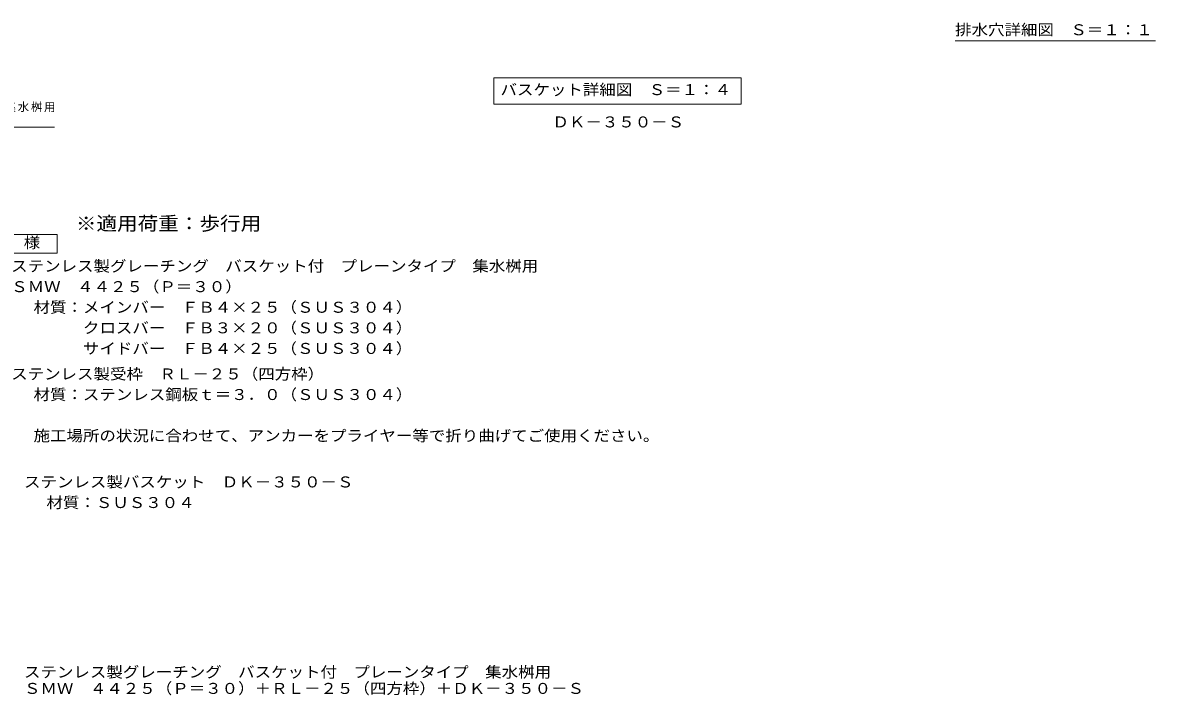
# Model space of a CAD drawing. Units: millimetres at full size, sheet at 1:4, with parts at other scales. Extents: x -757 to 1063, y -779 to 732.
# Drawn here: x -147 to 1063, y -779 to -60 of the extents above; entities that cross this region are included whole.
import ezdxf
from ezdxf.enums import TextEntityAlignment as Align

# ---------------------------------------------------------------- set-up
doc = ezdxf.new("R2010")
doc.units = ezdxf.units.MM
doc.header["$LTSCALE"] = 4
for name, color, linetype, lineweight in [('A-1_躯体', 3, 'Continuous', 9), ('A-5_文字', 7, 'Continuous', 9), ('D-4_その他', 7, 'Continuous', 9), ('D-5_文字', 7, 'Continuous', 9), ('F-7_F-7ﾚｲﾔ', 2, 'Continuous', 9)]:
    doc.layers.add(name, color=color, linetype=linetype, lineweight=lineweight)
doc.layers.add('F-5_F-5ﾚｲﾔ', color=2, linetype='Continuous')
doc.styles.add('ＭＳ ゴシック', font='')
doc.styles.get('ＭＳ ゴシック').set_extended_font_data('MS Gothic')

msp = doc.modelspace()

# ---------------------------------------------------------------- linework, layer by layer
at = {"layer": 'A-5_文字'}
for p, q in [((356.238, -118.988), (620.638, -118.988)), ((620.638, -118.988), (620.638, -146.988))]:
    msp.add_line(p, q, dxfattribs=at)
msp.add_lwpolyline([(356.238, -118.988), (356.238, -146.988), (620.638, -146.988)], dxfattribs=at)
at = {"layer": 'D-5_文字'}
msp.add_line((-378.401, -171.674), (-113.021, -171.674), dxfattribs=at)
msp.add_lwpolyline([(-200.262, -306.277), (-200.262, -286.276), (-110.262, -286.276), (-110.262, -306.277)], close=True, dxfattribs=at)
at = {"layer": 'F-7_F-7ﾚｲﾔ', "color": 7}
msp.add_line((849.156, -79.495), (1063.156, -79.495), dxfattribs=at)

# ---------------------------------------------------------------- texts
at = {"layer": 'A-1_躯体', "color": 2, "style": 'ＭＳ ゴシック', "width": 1.1}
msp.add_text('ＤＫ－３５０－Ｓ', height=11.73, dxfattribs=at).set_placement((418.906, -175.497), align=Align.BOTTOM_LEFT)
at = {"layer": 'A-5_文字', "color": 2, "style": 'ＭＳ ゴシック', "width": 1.1}
msp.add_text('バスケット詳細図\u3000Ｓ＝１：４', height=11.73, dxfattribs=at).set_placement((363.438, -140.988), align=Align.BOTTOM_LEFT)
at = {"layer": 'D-4_その他', "color": 2, "style": 'ＭＳ ゴシック', "width": 1.1}
for s, p in [('ステンレス製バスケット\u3000ＤＫ－３５０－Ｓ', (-145.649, -560.068)), ('材質：ＳＵＳ３０４', (-121.764, -582.068))]:
    msp.add_text(s, height=11.73, dxfattribs=at).set_placement(p, align=Align.BOTTOM_LEFT)
at = {"layer": 'D-5_文字', "color": 3, "style": 'ＭＳ ゴシック', "width": 1.1}
msp.add_text('※適用荷重：歩行用', height=14.66, dxfattribs=at).set_placement((-90.262, -286.276), align=Align.BOTTOM_LEFT)
at = {"layer": 'D-5_文字', "color": 2, "style": 'ＭＳ ゴシック', "width": 1.1}
for s, p in [('仕\u3000様', (-181.262, -304.277)), ('ステンレス製グレーチング\u3000バスケット付\u3000プレーンタイプ\u3000集水桝用', (-159.426, -329.445)), ('ＳＭＷ\u3000４４２５（Ｐ＝３０）', (-159.426, -351.445)), ('材質：メインバー\u3000ＦＢ４×２５（ＳＵＳ３０４）', (-135.541, -373.445)), ('\u3000\u3000\u3000クロスバー\u3000ＦＢ３×２０（ＳＵＳ３０４）', (-135.541, -395.445)), ('\u3000\u3000\u3000サイドバー\u3000ＦＢ４×２５（ＳＵＳ３０４）', (-135.541, -417.445)), ('ステンレス製受枠\u3000ＲＬ－２５（四方枠）', (-159.426, -444.682)), ('材質：ステンレス鋼板ｔ＝３．０（ＳＵＳ３０４）', (-135.541, -466.682)), ('施工場所の状況に合わせて、アンカーをプライヤー等で折り曲げてご使用ください。', (-135.541, -510.682))]:
    msp.add_text(s, height=11.73, dxfattribs=at).set_placement(p, align=Align.BOTTOM_LEFT)
at = {"layer": 'D-5_文字', "insert": (-377.021, -155.611), "char_height": 8.798, "attachment_point": 7, "style": 'ＭＳ ゴシック'}
msp.add_mtext('\\T1.17;バスケット付\u3000プレーンタイプ\u3000集水桝用', dxfattribs=at)
at = {"layer": 'F-5_F-5ﾚｲﾔ', "style": 'ＭＳ ゴシック', "width": 1.1}
for s, p in [('ステンレス製グレーチング\u3000バスケット付\u3000プレーンタイプ\u3000集水桝用', (-145.731, -763.143)), ('ＳＭＷ\u3000４４２５（Ｐ＝３０）＋ＲＬ－２５（四方枠）＋ＤＫ－３５０－Ｓ', (-145.731, -780.62))]:
    msp.add_text(s, height=11.73, dxfattribs=at).set_placement(p, align=Align.BOTTOM_LEFT)
at = {"layer": 'F-7_F-7ﾚｲﾔ', "style": 'ＭＳ ゴシック', "width": 1.1}
msp.add_text('排水穴詳細図\u3000Ｓ＝１：１', height=11.73, dxfattribs=at).set_placement((849.156, -77.037), align=Align.BOTTOM_LEFT)

doc.saveas('drawing.dxf')
